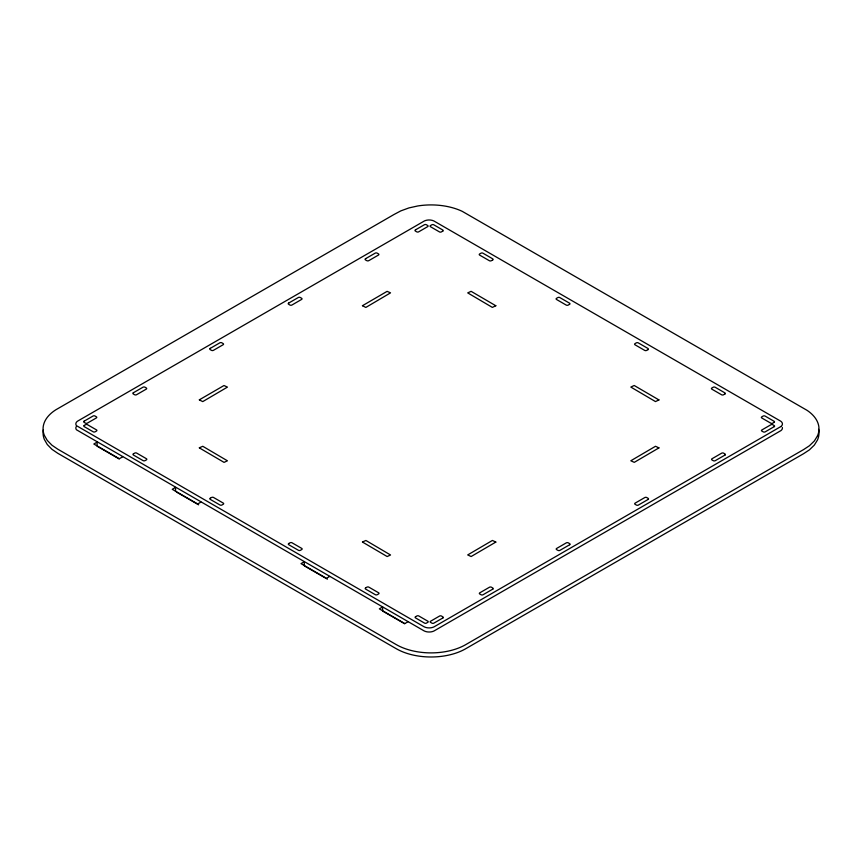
<?xml version="1.0" encoding="UTF-8"?>
<svg xmlns="http://www.w3.org/2000/svg" width="862" height="862" viewBox="0 0 862 862"><rect width="100%" height="100%" fill="white"/><g stroke="black" fill="none" stroke-linecap="round" stroke-linejoin="round"><path stroke-width="1.29" d="M122.641 456.838L119.333 458.746L93.829 444.016L97.126 442.109L97.126 446.214L119.161 458.94M200.975 502.072L197.667 503.979L172.249 489.293L175.557 487.386L175.557 491.491M329.726 576.398L326.418 578.305L301 563.629L304.297 561.722L304.297 565.828L327.409 579.167M408.146 621.674L404.838 623.582L379.334 608.852L382.631 606.945L382.631 611.05L404.666 623.765M176.71 492.159L198.659 504.83M43.402 429.707A49.522 28.586 0 0 0 44.307 439.351L47.259 444.501L51.957 449.317L57.754 453.272L396.154 648.655A49.102 28.349 0 0 0 412.198 654.84A49.457 28.554 0 0 0 439.728 656.542A49.08 28.338 0 0 0 464.995 649.151L803.599 453.681L809.386 449.889L814.31 445.126L817.478 440.008A49.533 28.597 0 0 0 818.577 429.308M76.276 426.582A7.489 4.321 0 0 0 76.47 429.782L423.845 630.747A7.489 4.321 0 0 0 430.45 631.943A7.435 4.288 0 0 0 434.276 630.822L780.961 430.591A7.467 4.31 0 0 0 782.351 427.477M199.327 399.893L202.742 401.606L227.449 387.103L223.991 385.529L199.359 399.817M658.934 447.895L634.27 462.344L630.812 460.771L655.519 446.268L658.934 447.895M362.449 305.719L365.844 307.432L390.54 292.854L387.113 291.356L362.449 305.719M495.822 542.079L471.148 556.518L467.689 554.934L492.417 540.442L495.822 542.079M199.327 447.874L224.055 462.377L227.439 460.804L202.775 446.29L199.359 447.798M658.934 399.925L655.486 401.584L630.822 387.07L634.206 385.497L658.934 399.925M362.449 542.036L387.157 556.54L390.551 554.988L365.908 540.474L362.482 541.961M495.822 305.762L492.353 307.4L467.71 292.886L471.105 291.334L495.822 305.762M817.478 435.903L814.31 441.021L809.386 445.783L803.599 449.576L464.995 645.056A49.08 28.338 0 0 1 439.728 652.448A49.457 28.554 0 0 1 412.198 650.735A49.102 28.349 0 0 1 396.164 644.55L57.754 449.167L51.957 445.223L47.259 440.407L44.307 435.245A49.522 28.586 0 0 1 45.945 419.298A49.069 28.327 0 0 1 55.793 409.816L394.063 214.466L400.808 210.888L408.954 207.914L417.768 205.964A49.533 28.597 0 0 1 445.417 206.147A49.091 28.338 0 0 1 462.215 211.33L807.091 410.355A49.08 28.338 0 0 1 818.566 425.214A49.533 28.597 0 0 1 817.478 435.903M780.961 426.496L434.276 626.717A7.435 4.288 0 0 1 430.45 627.838A7.489 4.321 0 0 1 423.824 626.631L76.481 425.677A7.489 4.321 0 0 1 76.276 422.488A7.435 4.288 0 0 1 77.763 421.044L424.557 220.866A7.435 4.299 0 0 1 433.823 220.941L780.616 421.13A7.435 4.288 0 0 1 782.351 423.382A7.467 4.31 0 0 1 780.972 426.496M84.185 421.141L83.991 421.259A1.39 0.797 0 0 0 84.099 422.337L85.478 423.134A1.379 0.797 0 0 0 87.396 423.102L96.361 417.93A1.379 0.797 0 0 0 96.382 416.809L95.025 416.023A1.379 0.797 0 0 0 93.139 415.98L84.185 421.141M133.394 392.738L133.19 392.856A1.433 0.83 0 0 0 133.298 393.966L134.612 394.731A1.433 0.83 0 0 0 136.595 394.699L146.271 389.118A1.433 0.83 0 0 0 146.292 387.965L144.999 387.21A1.433 0.83 0 0 0 143.049 387.167L133.394 392.738M210.263 348.356L210.059 348.474A1.433 0.83 0 0 0 210.166 349.595L211.481 350.349A1.433 0.83 0 0 0 213.464 350.317L223.129 344.735A1.433 0.83 0 0 0 223.161 343.582L221.857 342.828A1.433 0.83 0 0 0 219.907 342.785L210.263 348.356M648.181 499.41L638.322 505.1A1.433 0.83 0 0 1 636.371 505.057L635.078 504.302A1.433 0.83 0 0 1 635.1 503.149L644.776 497.568A1.433 0.83 0 0 1 646.759 497.536L648.073 498.29A1.433 0.83 0 0 1 648.181 499.41M725.039 455.028L715.191 460.717A1.433 0.83 0 0 1 713.24 460.674L712.012 459.963A1.433 0.83 0 0 1 711.969 458.778L721.634 453.186A1.433 0.83 0 0 1 723.617 453.153L724.942 453.918A1.433 0.83 0 0 1 725.039 455.028M774.259 426.615L765.1 431.905A1.39 0.797 0 0 1 763.215 431.862L761.846 431.075A1.39 0.797 0 0 1 761.879 429.955L770.865 424.772A1.39 0.797 0 0 1 772.783 424.74L774.162 425.537A1.39 0.797 0 0 1 774.259 426.615M84.25 425.462L84.164 425.516A1.379 0.797 0 0 0 84.217 426.625L93.182 431.797A1.379 0.797 0 0 0 95.122 431.808L96.479 431.022A1.379 0.797 0 0 0 96.555 429.933L87.418 424.654A1.39 0.797 0 0 0 85.553 424.718L84.25 425.462M133.448 453.832L133.362 453.886A1.433 0.83 0 0 0 133.416 455.028L143.092 460.61A1.433 0.83 0 0 0 145.085 460.62L146.389 459.877A1.433 0.83 0 0 0 146.465 458.746L136.605 453.056A1.433 0.83 0 0 0 134.677 453.121L133.448 453.832M210.306 498.214L210.231 498.258A1.433 0.83 0 0 0 210.285 499.4L219.95 504.981A1.433 0.83 0 0 0 221.954 505.003L223.247 504.248A1.433 0.83 0 0 0 223.333 503.128L213.474 497.439A1.433 0.83 0 0 0 211.546 497.493L210.306 498.214M648.03 349.616L646.716 350.371A1.433 0.83 0 0 1 644.787 350.435L634.928 344.746A1.433 0.83 0 0 1 635.014 343.626L636.307 342.871A1.433 0.83 0 0 1 638.311 342.893L647.976 348.474A1.433 0.83 0 0 1 648.03 349.616M724.899 393.988L723.584 394.753A1.433 0.83 0 0 1 721.656 394.818L711.796 389.128A1.433 0.83 0 0 1 711.872 387.997L713.165 387.253A1.433 0.83 0 0 1 715.169 387.264L724.845 392.846A1.433 0.83 0 0 1 724.899 393.988M774.119 422.369L772.74 423.177A1.39 0.797 0 0 1 770.876 423.231L761.706 417.941A1.39 0.797 0 0 1 761.782 416.852L763.139 416.066A1.39 0.797 0 0 1 765.079 416.077L774.065 421.27A1.39 0.797 0 0 1 774.119 422.369M288.792 303.015L288.554 303.155A1.433 0.83 0 0 0 288.63 304.286L289.923 305.029A1.433 0.83 0 0 0 291.927 305.019L301.592 299.437A1.433 0.83 0 0 0 301.657 298.295L300.332 297.53A1.433 0.83 0 0 0 298.403 297.465L288.792 303.015M365.65 258.643L365.413 258.783A1.433 0.83 0 0 0 365.488 259.904L366.792 260.658A1.433 0.83 0 0 0 368.796 260.647L378.461 255.055A1.433 0.83 0 0 0 378.515 253.913L377.2 253.159A1.433 0.83 0 0 0 375.272 253.094L365.65 258.643M415.549 229.831L415.322 229.971A1.39 0.797 0 0 0 415.398 231.059L416.755 231.846A1.39 0.797 0 0 0 418.695 231.824L427.681 226.641A1.39 0.797 0 0 0 427.735 225.532L426.356 224.734A1.39 0.797 0 0 0 424.492 224.68L415.549 229.831M442.917 617.925L433.769 623.194A1.39 0.797 0 0 1 431.905 623.14L430.515 622.342A1.379 0.797 0 0 1 430.58 621.233L439.534 616.061A1.379 0.797 0 0 1 441.473 616.039L442.842 616.836A1.379 0.797 0 0 1 442.906 617.925M492.816 589.102L482.968 594.791A1.433 0.83 0 0 1 481.039 594.737L479.8 594.015A1.433 0.83 0 0 1 479.778 592.83L489.444 587.248A1.433 0.83 0 0 1 491.448 587.227L492.741 587.981A1.433 0.83 0 0 1 492.816 589.102M569.685 544.73L559.826 550.419A1.433 0.83 0 0 1 557.897 550.355L556.583 549.6A1.433 0.83 0 0 1 556.636 548.447L566.302 542.866A1.433 0.83 0 0 1 568.306 542.855L569.61 543.599A1.433 0.83 0 0 1 569.685 544.73M492.676 259.947L491.372 260.701A1.433 0.83 0 0 1 489.422 260.744L479.574 255.055A1.433 0.83 0 0 1 479.681 253.934L480.996 253.18A1.433 0.83 0 0 1 482.979 253.212L492.644 258.794A1.433 0.83 0 0 1 492.676 259.947M569.534 304.329L568.241 305.073A1.433 0.83 0 0 1 566.291 305.116L556.432 299.426A1.433 0.83 0 0 1 556.54 298.317L557.865 297.552A1.433 0.83 0 0 1 559.847 297.584L569.513 303.165A1.433 0.83 0 0 1 569.534 304.329M288.792 543.513L288.727 543.545A1.433 0.83 0 0 0 288.748 544.709L298.414 550.29A1.433 0.83 0 0 0 300.396 550.322L301.722 549.557A1.433 0.83 0 0 0 301.819 548.447L291.97 542.758A1.433 0.83 0 0 0 290.02 542.801L288.792 543.513M365.65 587.884L365.585 587.927A1.433 0.83 0 0 0 365.617 589.08L375.282 594.661A1.433 0.83 0 0 0 377.265 594.694L378.58 593.94A1.433 0.83 0 0 0 378.687 592.819L368.839 587.13A1.433 0.83 0 0 0 366.889 587.173L365.65 587.884M442.766 231.091L441.409 231.889A1.379 0.797 0 0 1 439.512 231.932L430.375 226.652A1.39 0.797 0 0 1 430.483 225.575L431.862 224.777A1.379 0.797 0 0 1 433.78 224.81L442.745 229.982A1.379 0.797 0 0 1 442.766 231.091M415.559 616.739L415.495 616.772A1.39 0.797 0 0 0 415.516 617.892L424.503 623.086A1.39 0.797 0 0 0 426.421 623.118L427.811 622.321A1.39 0.797 0 0 0 427.908 621.243L418.749 615.942A1.39 0.797 0 0 0 416.852 615.985L415.559 616.739"/></g></svg>
